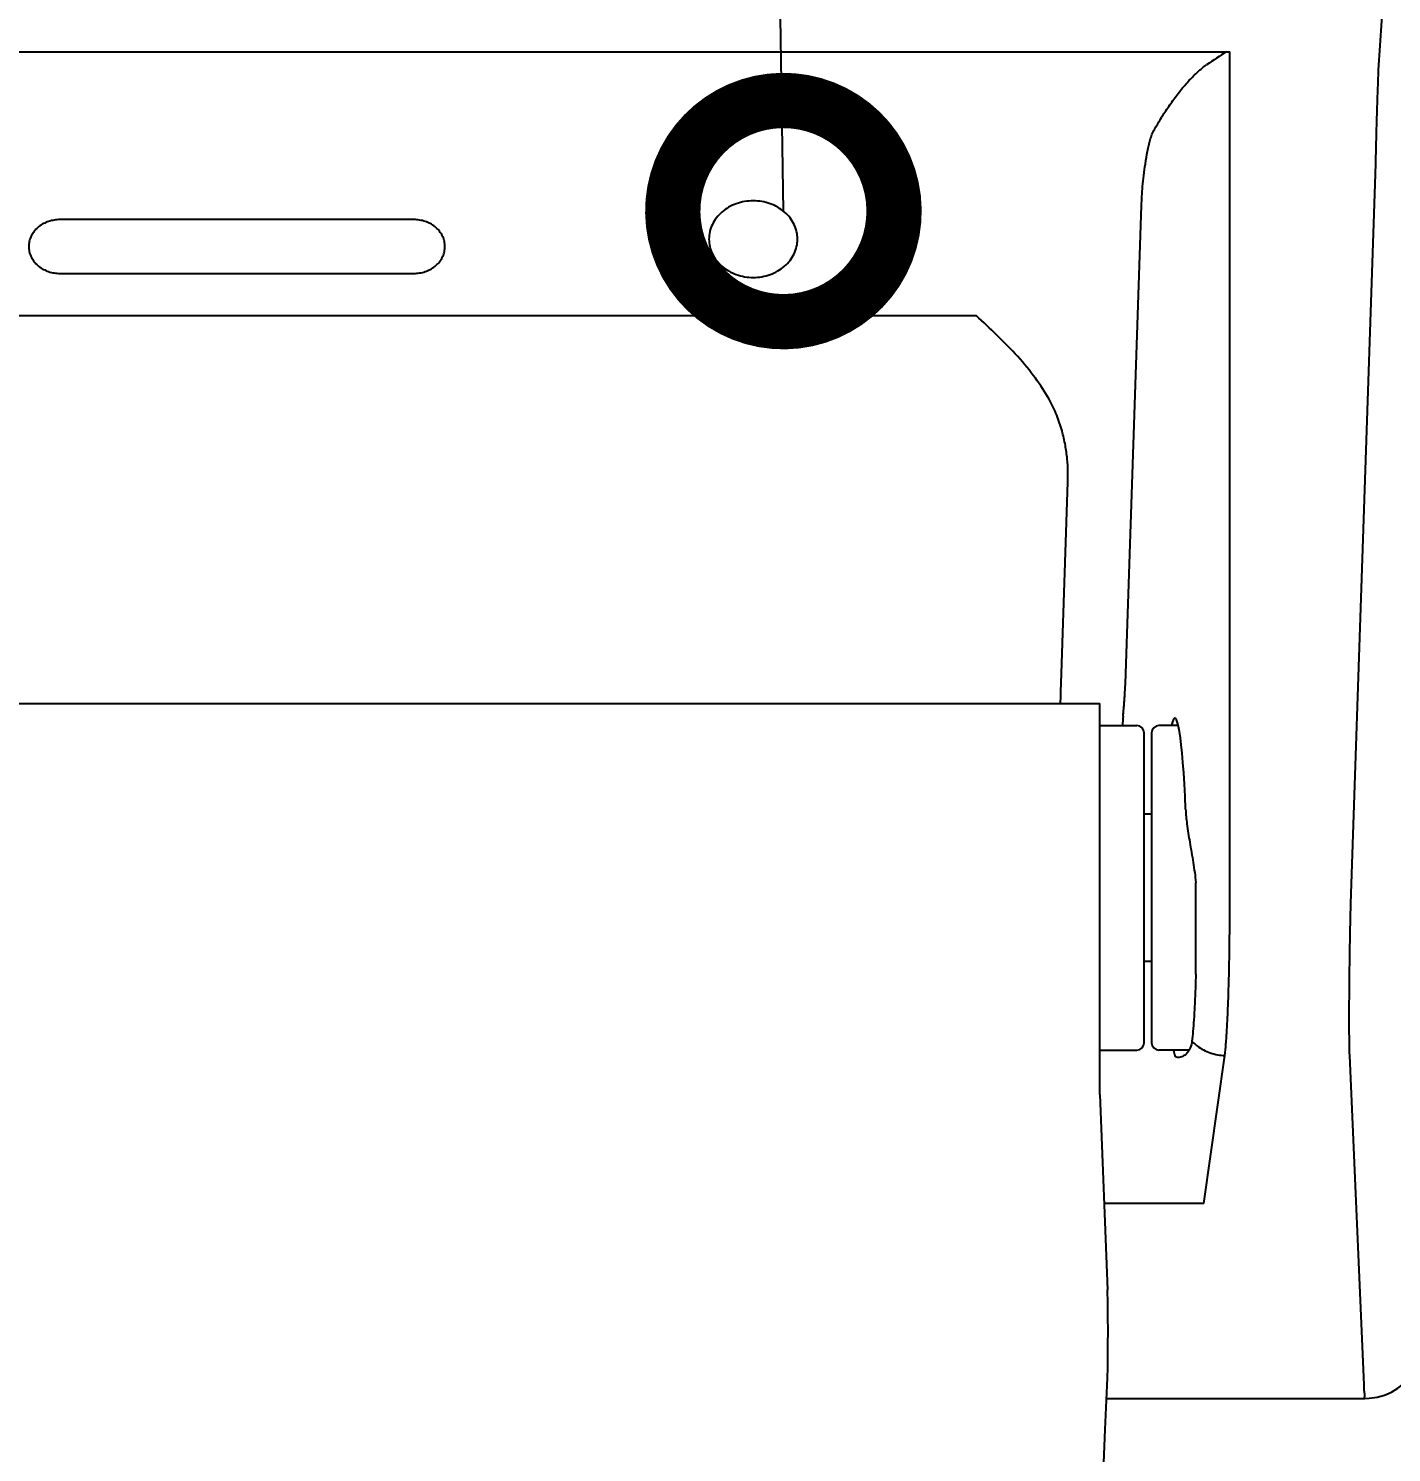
# Model space of a CAD drawing. Extents: x 230 to 4050, y 0 to 2754.
# Drawn here: x 985 to 1077.4, y 2149.2 to 2245.8 of the extents above; entities that cross this region are included whole.
import ezdxf

# ---------------------------------------------------------------- set-up
doc = ezdxf.new("R2010")
doc.units = 0
doc.header["$PDMODE"] = 3
doc.layers.get('0').update_dxf_attribs({"linetype": 'CONTINUOUS'})
doc.layers.get('DEFPOINTS').update_dxf_attribs({"linetype": 'CONTINUOUS'})
doc.layers.add('SUNPOU', color=7, linetype='CONTINUOUS')
doc.styles.get("Standard").update_dxf_attribs({"font": 'SIMPLEX.shx', "bigfont": 'extfont.shx'})
doc.dimstyles.get("Standard").update_dxf_attribs({"dimscale": 10, "dimtxt": 2, "dimasz": 3, "dimexe": 1, "dimexo": 1, "dimgap": 0.6, "dimtad": 3, "dimdec": 0, "dimzin": 0, "dimdsep": 46, "dimtxsty": 'STANDARD', "dimblk1": 'OPEN', "dimblk2": 'OPEN', "dimsah": 1, "dimcen": 1.5, "dimadec": 0, "dimazin": 0, "dimtfac": 1, "dimtdec": 0, "dimtmove": 0, "dimatfit": 0, "dimldrblk": 'DOTSMALL', "dimfxl": 1, "dimtvp": 1, "dimtolj": 1, "dimtzin": 0, "dimarcsym": 0})

# ---------------------------------------------------------------- blocks, each defined once
blk = doc.blocks.new('_OPEN')
at = {"color": 0, "linetype": 'ByBlock'}
for p, q in [((-1, 0.1667), (0, 0)), ((0, 0), (-1, -0.1667)), ((0, 0), (-1, 0))]:
    blk.add_line(p, q, dxfattribs=at)
blk = doc.blocks.new('*D22')
at = {"layer": 'DEFPOINTS', "color": 0}
for p in [(1086.159, 2398.558), (999.159, 1813.358), (1431.697, 1813.358)]:
    blk.add_point(p, dxfattribs=at)
at = {"layer": 'SUNPOU', "color": 0, "lineweight": -2}
for p, q in [((1096.159, 2398.558), (1441.697, 2398.558)), ((1431.697, 2368.558), (1431.697, 1843.358)), ((1009.159, 1813.358), (1441.697, 1813.358))]:
    blk.add_line(p, q, dxfattribs=at)
at = {"layer": 'SUNPOU', "color": 0, "lineweight": -2, "xscale": 30, "yscale": 30, "zscale": 30}
for p, rotation in [((1431.697, 2398.558), 90), ((1431.697, 1813.358), 270)]:
    blk.add_blockref('_OPEN', p, dxfattribs=dict(at, rotation=rotation))
at = {"layer": 'SUNPOU', "color": 0, "insert": (1415.697, 2105.958), "char_height": 20, "attachment_point": 5, "rotation": 90}
blk.add_mtext('\\A1;585', dxfattribs=at)
blk = doc.blocks.new('_DotSmall')
at = {"color": 0, "linetype": 'ByBlock', "const_width": 0.5}
blk.add_lwpolyline([(-0.0625, 0, 1), (0.0625, 0, 1)], format="xyb", close=True, dxfattribs=at)
blk = doc.blocks.new('*D11')
at = {"layer": 'DEFPOINTS', "color": 0}
for p in [(1086.159, 2398.558), (1063.384, 1838.451), (1381.697, 1838.451)]:
    blk.add_point(p, dxfattribs=at)
at = {"layer": 'SUNPOU', "color": 0, "lineweight": -2}
for p, q in [((1096.159, 2398.558), (1391.697, 2398.558)), ((1381.697, 2368.558), (1381.697, 1868.451)), ((1073.384, 1838.451), (1391.697, 1838.451))]:
    blk.add_line(p, q, dxfattribs=at)
at = {"layer": 'SUNPOU', "color": 0, "lineweight": -2, "xscale": 30, "yscale": 30, "zscale": 30}
for p, rotation in [((1381.697, 2398.558), 90), ((1381.697, 1838.451), 270)]:
    blk.add_blockref('_OPEN', p, dxfattribs=dict(at, rotation=rotation))
at = {"layer": 'SUNPOU', "color": 0, "insert": (1365.697, 2118.505), "char_height": 20, "attachment_point": 5, "rotation": 90}
blk.add_mtext('\\A1;560', dxfattribs=at)
blk = doc.blocks.new('*D17')
at = {"layer": 'DEFPOINTS', "color": 0}
for p in [(844.233, 2166.203), (1154.086, 2166.203), (844.233, 1705.76)]:
    blk.add_point(p, dxfattribs=at)
at = {"layer": 'SUNPOU', "color": 0, "lineweight": -2}
for p, q in [((844.233, 2156.203), (844.233, 1695.76)), ((1154.086, 2156.203), (1154.086, 1695.76)), ((1124.086, 1705.76), (874.233, 1705.76))]:
    blk.add_line(p, q, dxfattribs=at)
at = {"layer": 'SUNPOU', "color": 0, "lineweight": -2, "xscale": 30, "yscale": 30, "zscale": 30, "rotation": 180}
blk.add_blockref('_OPEN', (844.233, 1705.76), dxfattribs=at)
at = {"layer": 'SUNPOU', "color": 0, "lineweight": -2, "xscale": 30, "yscale": 30, "zscale": 30}
blk.add_blockref('_OPEN', (1154.086, 1705.76), dxfattribs=at)
at = {"layer": 'SUNPOU', "color": 0, "insert": (999.159, 1721.76), "char_height": 20, "attachment_point": 5}
blk.add_mtext('\\A1;310', dxfattribs=at)

msp = doc.modelspace()

# ---------------------------------------------------------------- linework, layer by layer
at = {"color": 2}
for p, q in [((1077.573, 2258.781), (1076.522, 2242.958)), ((931.858, 2244.217), (1066.461, 2244.217)), ((1066.461, 2186.473), (1066.461, 2244.217)), ((1076.318, 2235.902), (1074.641, 2186.473)), ((1059.384, 2201.376), (1060.475, 2233.782)), ((1011.159, 2232.831), (987.159, 2232.831)), ((987.159, 2229.186), (1011.159, 2229.186)), ((1049.283, 2226.313), (949.036, 2226.313)), ((1055.025, 2201.376), (1055.486, 2215.062)), ((940.659, 2200.026), (1057.659, 2200.026)), ((940.659, 2200.026), (1057.659, 2200.026)), ((1057.659, 2173.526), (1057.659, 2200.026)), ((1057.659, 2198.526), (1060.159, 2198.526)), ((1062.962, 2198.526), (1061.659, 2198.526)), ((1060.659, 2177.026), (1060.659, 2198.026)), ((1061.159, 2198.026), (1061.159, 2177.026)), ((1061.159, 2192.526), (1060.659, 2192.526)), ((1064.159, 2181.684), (1064.159, 2187.874)), ((1061.159, 2182.526), (1060.659, 2182.526)), ((1057.659, 2176.526), (1060.159, 2176.526)), ((1063.697, 2176.526), (1061.659, 2176.526)), ((1064.691, 2166.134), (1066.129, 2176.161)), ((1074.564, 2176.161), (1075.544, 2153.821)), ((1057.659, 2173.526), (1058.179, 2160.265)), ((1064.691, 2166.134), (1058.046, 2166.133)), ((1058.145, 2153.782), (1058.145, 2153.782)), ((1058.106, 2152.913), (1075.617, 2152.913)), ((1058.106, 2152.913), (1075.617, 2152.913))]:
    msp.add_line(p, q, dxfattribs=at)
for points in [[(1058.145, 2153.782), (1058.167, 2154.317), (1058.186, 2154.994), (1058.198, 2155.754), (1058.204, 2156.586), (1058.205, 2157.476), (1058.2, 2158.411), (1058.191, 2159.379), (1058.179, 2160.265)], [(1075.616, 2152.913), (1075.901, 2152.924), (1076.438, 2152.999), (1076.949, 2153.141), (1077.424, 2153.344), (1077.856, 2153.597), (1078.241, 2153.891), (1078.573, 2154.214), (1078.853, 2154.556), (1079.082, 2154.904), (1079.265, 2155.252), (1079.404, 2155.591), (1079.505, 2155.907), (1079.575, 2156.191), (1079.624, 2156.444), (1079.662, 2156.686), (1079.695, 2156.934), (1079.725, 2157.202), (1079.755, 2157.502), (1079.785, 2157.836), (1079.81, 2158.143)], [(1075.616, 2152.913), (1075.901, 2152.924), (1076.438, 2152.999), (1076.949, 2153.141), (1077.424, 2153.344), (1077.856, 2153.597), (1078.241, 2153.891), (1078.573, 2154.214), (1078.853, 2154.556), (1079.082, 2154.904), (1079.265, 2155.252), (1079.404, 2155.591), (1079.505, 2155.907), (1079.575, 2156.191), (1079.624, 2156.444), (1079.662, 2156.686), (1079.695, 2156.934), (1079.725, 2157.202)], [(1057.291, 2102.508), (1057.316, 2108.383), (1057.349, 2114.224), (1057.392, 2119.832), (1057.446, 2125.184), (1057.51, 2130.26), (1057.585, 2135.04), (1057.672, 2139.503), (1057.772, 2143.631), (1057.885, 2147.406), (1058.01, 2150.812), (1058.145, 2153.782)]]:
    msp.add_lwpolyline(points, dxfattribs=at)
for centre, radius, start, end in [((1077.578, 2225.259), 22.082, 120.8477, 125.08793), ((957.259, 2203.379), 97.787, 358.03485, 358.8262), ((1136.755, 2194.32), 77.682, 176.42238, 176.89609), ((1060.159, 2198.026), 0.5, 0, 90), ((1061.659, 2198.026), 0.5, 90, 180), ((1060.159, 2177.026), 0.5, 270, 0), ((1061.659, 2177.026), 0.5, 180, 270), ((1066.056, 2179.197), 2.992, 223.79161, 230.52652)]:
    msp.add_arc(centre, radius, start, end, dxfattribs=at)
for start_param, end_param in [(5.193828, 6.573667), (-3.437649, -3.295566)]:
    msp.add_ellipse((1062.802, 2187.526), major_axis=(-0.067, 11.5), ratio=0.068333, start_param=start_param, end_param=end_param, dxfattribs=at)
for points, knots in [([(1061.179, 2238.61), (1061.297, 2238.837), (1061.561, 2239.312), (1062.008, 2240.043), (1062.528, 2240.814), (1063.098, 2241.57), (1063.688, 2242.259), (1064.272, 2242.849), (1064.678, 2243.184), (1064.884, 2243.328)], [0, 0, 0, 0, 0.766831, 1.629147, 2.570457, 3.554743, 4.468969, 5.288679, 6.043129, 6.043129, 6.043129, 6.043129]), ([(1076.522, 2242.958), (1076.508, 2242.614), (1076.481, 2241.899), (1076.444, 2240.79), (1076.408, 2239.618), (1076.375, 2238.4), (1076.344, 2237.156), (1076.326, 2236.321), (1076.318, 2235.902)], [0, 0, 0, 0, 1.033277, 2.148126, 3.327279, 4.551934, 5.802561, 7.059832, 7.059832, 7.059832, 7.059832]), ([(1060.887, 2237.467), (1060.913, 2237.6), (1060.968, 2237.861), (1061.065, 2238.242), (1061.14, 2238.489), (1061.179, 2238.61)], [0, 0, 0, 0, 0.405891, 0.7991, 1.180548, 1.180548, 1.180548, 1.180548]), ([(1060.475, 2233.782), (1060.482, 2233.99), (1060.502, 2234.424), (1060.552, 2235.104), (1060.627, 2235.842), (1060.736, 2236.637), (1060.831, 2237.185), (1060.887, 2237.467)], [0, 0, 0, 0, 0.622354, 1.303966, 2.04538, 2.84749, 3.711654, 3.711654, 3.711654, 3.711654]), ([(1034.159, 2234.106), (1033.964, 2234.106), (1033.573, 2234.073), (1033.009, 2233.926), (1032.488, 2233.686), (1032.03, 2233.362), (1031.654, 2232.967), (1031.372, 2232.514), (1031.199, 2232.022), (1031.159, 2231.678), (1031.159, 2231.508)], [0, 0, 0, 0, 0.587396, 1.169271, 1.740805, 2.298538, 2.840938, 3.368776, 3.885191, 4.395318, 4.395318, 4.395318, 4.395318]), ([(1037.159, 2231.508), (1037.159, 2231.678), (1037.12, 2232.022), (1036.947, 2232.514), (1036.665, 2232.967), (1036.289, 2233.362), (1035.831, 2233.686), (1035.31, 2233.926), (1034.746, 2234.073), (1034.355, 2234.106), (1034.159, 2234.106)], [0, 0, 0, 0, 0.510127, 1.026542, 1.55438, 2.09678, 2.654513, 3.226047, 3.807922, 4.395318, 4.395318, 4.395318, 4.395318]), ([(987.159, 2232.831), (987.03, 2232.831), (986.772, 2232.81), (986.398, 2232.719), (986.049, 2232.569), (985.737, 2232.366), (985.474, 2232.117), (985.267, 2231.829), (985.124, 2231.513), (985.052, 2231.178), (985.052, 2230.838), (985.125, 2230.504), (985.267, 2230.188), (985.474, 2229.9), (985.737, 2229.651), (986.049, 2229.448), (986.398, 2229.298), (986.772, 2229.206), (987.03, 2229.186), (987.159, 2229.186)], [0, 0, 0, 0, 0.387888, 0.772555, 1.151205, 1.521518, 1.88243, 2.233996, 2.577605, 2.915845, 3.252217, 3.590455, 3.93406, 4.285622, 4.646532, 5.016841, 5.395487, 5.780151, 6.167991, 6.167991, 6.167991, 6.167991]), ([(1011.159, 2229.186), (1011.289, 2229.186), (1011.547, 2229.206), (1011.921, 2229.298), (1012.27, 2229.448), (1012.582, 2229.651), (1012.845, 2229.9), (1013.052, 2230.188), (1013.194, 2230.504), (1013.267, 2230.838), (1013.267, 2231.178), (1013.194, 2231.513), (1013.052, 2231.829), (1012.845, 2232.117), (1012.582, 2232.366), (1012.27, 2232.569), (1011.921, 2232.719), (1011.547, 2232.81), (1011.289, 2232.831), (1011.159, 2232.831)], [0, 0, 0, 0, 0.387888, 0.772555, 1.151205, 1.521518, 1.88243, 2.233996, 2.577605, 2.915845, 3.252217, 3.590455, 3.93406, 4.285622, 4.646532, 5.016841, 5.395487, 5.780151, 6.167991, 6.167991, 6.167991, 6.167991]), ([(1031.159, 2231.508), (1031.159, 2231.338), (1031.199, 2230.995), (1031.372, 2230.502), (1031.654, 2230.05), (1032.03, 2229.654), (1032.488, 2229.331), (1033.009, 2229.091), (1033.573, 2228.943), (1033.964, 2228.91), (1034.159, 2228.91)], [0, 0, 0, 0, 0.510127, 1.026542, 1.55438, 2.09678, 2.654513, 3.226047, 3.807922, 4.395318, 4.395318, 4.395318, 4.395318]), ([(1034.159, 2228.91), (1034.355, 2228.91), (1034.746, 2228.943), (1035.31, 2229.091), (1035.831, 2229.331), (1036.289, 2229.654), (1036.665, 2230.05), (1036.947, 2230.502), (1037.12, 2230.995), (1037.159, 2231.338), (1037.159, 2231.508)], [0, 0, 0, 0, 0.587396, 1.169271, 1.740805, 2.298538, 2.840938, 3.368776, 3.885191, 4.395318, 4.395318, 4.395318, 4.395318]), ([(1054.211, 2220.654), (1053.933, 2221.147), (1053.272, 2222.149), (1052.077, 2223.593), (1050.716, 2224.984), (1049.754, 2225.88), (1049.283, 2226.313)], [0, 0, 0, 0, 1.698802, 3.59116, 5.613918, 7.533783, 7.533783, 7.533783, 7.533783]), ([(1055.486, 2215.062), (1055.494, 2215.301), (1055.496, 2215.816), (1055.447, 2216.637), (1055.323, 2217.551), (1055.098, 2218.545), (1054.744, 2219.602), (1054.41, 2220.303), (1054.211, 2220.654)], [0, 0, 0, 0, 0.719659, 1.543111, 2.465564, 3.483282, 4.595197, 5.804469, 5.804469, 5.804469, 5.804469]), ([(1059.224, 2199.167), (1059.234, 2199.258), (1059.253, 2199.444), (1059.279, 2199.731), (1059.303, 2200.033), (1059.326, 2200.349), (1059.347, 2200.679), (1059.367, 2201.023), (1059.378, 2201.257), (1059.384, 2201.376)], [0, 0, 0, 0, 0.273638, 0.561884, 0.864424, 1.18105, 1.511652, 1.856192, 2.21471, 2.21471, 2.21471, 2.21471]), ([(1063.468, 2192.855), (1063.482, 2192.524), (1063.555, 2191.774), (1063.75, 2190.574), (1063.987, 2189.25), (1064.115, 2188.334), (1064.159, 2187.874)], [0, 0, 0, 0, 0.996105, 2.256931, 3.645311, 5.031613, 5.031613, 5.031613, 5.031613]), ([(1066.129, 2176.161), (1066.158, 2176.422), (1066.209, 2177.006), (1066.273, 2177.971), (1066.328, 2179.101), (1066.376, 2180.379), (1066.413, 2181.78), (1066.441, 2183.282), (1066.457, 2184.857), (1066.461, 2185.929), (1066.461, 2186.473)], [0, 0, 0, 0, 0.788426, 1.760313, 2.898937, 4.184549, 5.594859, 7.10542, 8.689968, 10.32093, 10.32093, 10.32093, 10.32093]), ([(1074.641, 2186.473), (1074.628, 2185.929), (1074.605, 2184.856), (1074.577, 2183.28), (1074.556, 2181.778), (1074.542, 2180.377), (1074.535, 2179.1), (1074.536, 2177.97), (1074.544, 2177.007), (1074.556, 2176.422), (1074.564, 2176.161)], [0, 0, 0, 0, 1.632515, 3.217882, 4.7286, 6.13835, 7.42265, 8.559201, 9.528243, 10.313032, 10.313032, 10.313032, 10.313032]), ([(1064.159, 2181.684), (1064.149, 2181.305), (1064.124, 2180.58), (1064.079, 2179.546), (1064.027, 2178.625), (1063.969, 2177.831), (1063.922, 2177.345), (1063.897, 2177.126)], [0, 0, 0, 0, 1.138359, 2.178075, 3.104592, 3.904634, 4.566954, 4.566954, 4.566954, 4.566954]), ([(1063.897, 2177.126), (1063.879, 2176.973), (1063.819, 2176.709), (1063.64, 2176.394), (1063.439, 2176.192), (1063.233, 2176.069), (1063.079, 2176.029), (1063.003, 2176.026), (1062.995, 2176.026)], [0, 0, 0, 0, 0.462985, 0.800083, 1.071687, 1.30846, 1.513639, 1.537545, 1.537545, 1.537545, 1.537545]), ([(1064.154, 2176.887), (1064.19, 2176.858), (1064.356, 2176.727), (1064.677, 2176.525), (1065.137, 2176.326), (1065.626, 2176.199), (1065.961, 2176.165), (1066.129, 2176.161)], [0, 0, 0, 0, 0.137529, 0.632966, 1.133543, 1.637128, 2.141289, 2.141289, 2.141289, 2.141289]), ([(1062.995, 2176.026), (1062.946, 2176.026), (1062.846, 2176.041), (1062.768, 2176.116), (1062.748, 2176.162)], [0, 0, 0, 0, 0.1459295, 0.2946351, 0.2946351, 0.2946351, 0.2946351]), ([(1075.544, 2153.821), (1075.548, 2153.668), (1075.541, 2153.375), (1075.601, 2153.179), (1075.566, 2152.901), (1075.609, 2152.923), (1075.61, 2152.924)], [0, 0, 0, 0, 0.4606157, 0.7626361, 0.9021998, 0.9053712, 0.9053712, 0.9053712, 0.9053712])]:
    msp.add_open_spline(points, degree=3, knots=knots, dxfattribs=at)

# ---------------------------------------------------------------- dimensions: what is measured, and where the dimension line sits
at = {"layer": 'SUNPOU'}
for base, p2, picture, middle in [((1431.697, 1813.358), (999.159, 1813.358), '*D22', (1415.697, 2105.958)), ((1381.697, 1838.451), (1063.384, 1838.451), '*D11', (1365.697, 2118.505))]:
    dim = msp.add_linear_dim(base=base, p1=(1086.159, 2398.558), p2=p2, angle=90, dimstyle='STANDARD', dxfattribs=at)
    dim.commit()
    dim.dimension.update_dxf_attribs({"geometry": picture, "text_midpoint": middle})
dim = msp.add_linear_dim(base=(844.233, 1705.76), p1=(1154.086, 2166.203), p2=(844.233, 2166.203), dimstyle='STANDARD', dxfattribs=at)
dim.commit()
dim.dimension.update_dxf_attribs({"geometry": '*D17', "text_midpoint": (999.159, 1721.76)})

# ---------------------------------------------------------------- leaders
msp.add_leader([(1036.204, 2233.41), (1032.352, 2484.985)], dimstyle='STANDARD', dxfattribs=at)

doc.saveas('drawing.dxf')
